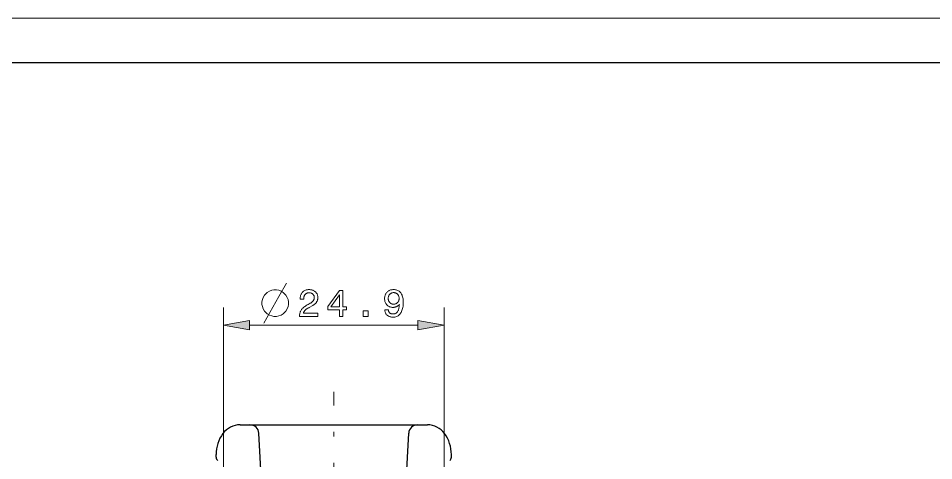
# Model space of a CAD drawing. Extents: x 0 to 297, y 0 to 550.
# Drawn here: x 107.6 to 210.8, y 370.1 to 420 of the extents above; entities that cross this region are included whole.
import ezdxf

# ---------------------------------------------------------------- set-up
doc = ezdxf.new("R2010")
doc.units = 0
doc.linetypes.add('DASHDOT', pattern=[18.5, 12, -3, 0.5, -3])

msp = doc.modelspace()

# ---------------------------------------------------------------- linework, layer by layer
at = {"color": 7, "lineweight": 13}
for p, q in [((0, 420), (297, 420)), ((130.72, 355.62), (130.72, 387.36)), ((155.62, 355.62), (155.62, 387.36))]:
    msp.add_line(p, q, dxfattribs=at)
at = {"color": 7, "lineweight": 30}
for p, q in [((20, 415), (292, 415)), ((132.6, 374.12), (153.73, 374.12))]:
    msp.add_line(p, q, dxfattribs=at)
at = {"color": 7, "lineweight": 13, "ltscale": 0.474779}
msp.add_line((133.67, 385.36), (152.66, 385.36), dxfattribs=at)
at = {"color": 7, "linetype": 'DASHDOT', "lineweight": 13}
msp.add_line((143.17, 357.82), (143.17, 377.84), dxfattribs=at)
at = {"color": 7, "lineweight": 30, "ltscale": 0.472448}
msp.add_line((133.72, 374.12), (152.62, 374.12), dxfattribs=at)
at = {"color": 7, "lineweight": 30, "ltscale": 0.292142}
for p, q in [((135.33, 361.5), (134.72, 373.17)), ((151.01, 361.5), (151.62, 373.17))]:
    msp.add_line(p, q, dxfattribs=at)
at = {"color": 7, "lineweight": 30, "ltscale": 0.007656}
for p, q in [((129.89, 370.47), (129.89, 370.77)), ((156.44, 370.47), (156.44, 370.77))]:
    msp.add_line(p, q, dxfattribs=at)
at = {"color": 7, "lineweight": 13}
for points in [[(136.72, 389.36), (136.42, 389.36), (136.17, 389.31), (135.92, 389.21), (135.67, 389.06), (135.37, 388.76), (135.22, 388.51), (135.12, 388.26), (135.07, 388.01), (135.07, 387.71), (135.12, 387.46), (135.22, 387.21), (135.37, 386.96), (135.67, 386.66), (135.92, 386.51), (136.17, 386.41), (136.42, 386.36), (136.72, 386.36), (136.97, 386.41), (137.22, 386.51), (137.47, 386.66), (137.77, 386.96), (137.92, 387.21), (138.02, 387.46), (138.07, 387.71), (138.07, 388.01), (138.02, 388.26), (137.92, 388.51), (137.77, 388.76), (137.47, 389.06), (137.22, 389.21), (136.97, 389.31)], [(139.31, 386.36), (139.31, 386.37), (139.32, 386.46), (139.32, 386.55), (139.33, 386.63), (139.35, 386.71), (139.37, 386.78), (139.39, 386.86), (139.42, 386.93), (139.45, 386.99), (139.48, 387.06), (139.52, 387.12), (139.57, 387.18), (139.62, 387.24), (139.67, 387.3), (139.74, 387.36), (139.81, 387.41), (139.89, 387.47), (139.97, 387.53), (140.06, 387.59), (140.16, 387.65), (140.27, 387.71), (140.52, 387.85), (140.57, 387.87), (140.61, 387.9), (140.65, 387.93), (140.69, 387.95), (140.72, 387.98), (140.75, 388.01), (140.78, 388.04), (140.81, 388.07), (140.84, 388.1), (140.86, 388.13), (140.88, 388.16), (140.9, 388.19), (140.91, 388.23), (140.93, 388.26), (140.94, 388.3), (140.95, 388.33), (140.95, 388.37), (140.96, 388.41), (140.96, 388.45), (140.96, 388.49), (140.96, 388.54), (140.96, 388.58), (140.95, 388.63), (140.94, 388.67), (140.92, 388.71), (140.9, 388.74), (140.88, 388.78), (140.86, 388.81), (140.83, 388.85), (140.8, 388.88), (140.77, 388.9), (140.73, 388.93), (140.69, 388.95), (140.65, 388.97), (140.61, 388.99), (140.56, 389), (140.52, 389.01), (140.47, 389.02), (140.42, 389.02), (140.36, 389.02), (140.31, 389.02), (140.26, 389.02), (140.21, 389.01), (140.16, 388.99), (140.12, 388.98), (140.08, 388.96), (140.04, 388.93), (140, 388.9), (139.97, 388.87), (139.93, 388.84), (139.9, 388.8), (139.88, 388.76), (139.85, 388.71), (139.83, 388.67), (139.82, 388.62), (139.8, 388.56), (139.79, 388.51), (139.78, 388.45), (139.78, 388.39), (139.78, 388.33), (139.78, 388.29), (139.38, 388.29), (139.38, 388.35), (139.39, 388.44), (139.39, 388.53), (139.41, 388.62), (139.43, 388.7), (139.45, 388.78), (139.48, 388.85), (139.52, 388.92), (139.56, 388.98), (139.6, 389.05), (139.65, 389.1), (139.71, 389.16), (139.77, 389.2), (139.83, 389.25), (139.9, 389.28), (139.97, 389.31), (140.05, 389.34), (140.13, 389.36), (140.21, 389.37), (140.29, 389.38), (140.39, 389.38), (140.47, 389.38), (140.56, 389.37), (140.64, 389.36), (140.71, 389.34), (140.79, 389.32), (140.86, 389.29), (140.92, 389.26), (140.99, 389.22), (141.04, 389.18), (141.1, 389.13), (141.15, 389.08), (141.2, 389.03), (141.24, 388.97), (141.28, 388.91), (141.31, 388.85), (141.33, 388.78), (141.35, 388.71), (141.36, 388.64), (141.37, 388.57), (141.37, 388.49), (141.37, 388.43), (141.37, 388.37), (141.36, 388.31), (141.35, 388.25), (141.33, 388.2), (141.32, 388.14), (141.3, 388.09), (141.27, 388.04), (141.24, 387.99), (141.21, 387.94), (141.18, 387.9), (141.14, 387.85), (141.1, 387.81), (141.06, 387.77), (141.01, 387.73), (140.96, 387.69), (140.91, 387.65), (140.85, 387.61), (140.79, 387.58), (140.72, 387.54), (140.47, 387.41), (140.4, 387.37), (140.34, 387.34), (140.27, 387.3), (140.22, 387.27), (140.16, 387.23), (140.11, 387.2), (140.07, 387.17), (140.03, 387.13), (139.99, 387.1), (139.95, 387.07), (139.92, 387.04), (139.9, 387.01), (139.87, 386.98), (139.85, 386.95), (139.82, 386.91), (139.8, 386.88), (139.79, 386.84), (139.77, 386.81), (139.76, 386.77), (139.75, 386.73), (141.37, 386.73), (141.37, 386.36)], [(143.8, 386.36), (143.8, 387.1), (142.49, 387.1), (142.49, 387.48), (143.8, 389.29), (144.19, 389.29), (144.19, 387.45), (144.62, 387.45), (144.62, 387.1), (144.19, 387.1), (144.19, 386.36)], [(148.93, 387.1), (149.32, 387.1), (149.33, 387.06), (149.33, 387.02), (149.34, 386.98), (149.35, 386.94), (149.37, 386.9), (149.38, 386.87), (149.4, 386.84), (149.42, 386.81), (149.45, 386.78), (149.47, 386.75), (149.5, 386.73), (149.54, 386.71), (149.57, 386.69), (149.61, 386.67), (149.64, 386.66), (149.68, 386.65), (149.72, 386.64), (149.77, 386.63), (149.81, 386.63), (149.86, 386.63), (149.93, 386.63), (149.99, 386.64), (150.05, 386.65), (150.1, 386.67), (150.15, 386.69), (150.2, 386.72), (150.25, 386.76), (150.29, 386.8), (150.33, 386.84), (150.37, 386.89), (150.4, 386.95), (150.43, 387.01), (150.46, 387.08), (150.48, 387.15), (150.5, 387.23), (150.52, 387.32), (150.54, 387.41), (150.55, 387.5), (150.56, 387.61), (150.57, 387.71), (150.54, 387.68), (150.52, 387.65), (150.49, 387.62), (150.46, 387.59), (150.43, 387.57), (150.4, 387.54), (150.37, 387.52), (150.33, 387.5), (150.3, 387.48), (150.26, 387.46), (150.23, 387.45), (150.19, 387.43), (150.15, 387.42), (150.11, 387.41), (150.07, 387.4), (150.03, 387.39), (149.99, 387.39), (149.95, 387.38), (149.9, 387.38), (149.86, 387.38), (149.77, 387.38), (149.69, 387.39), (149.62, 387.4), (149.54, 387.42), (149.47, 387.45), (149.4, 387.48), (149.34, 387.51), (149.28, 387.55), (149.22, 387.6), (149.17, 387.65), (149.12, 387.71), (149.07, 387.77), (149.03, 387.83), (149, 387.9), (148.97, 387.97), (148.94, 388.04), (148.92, 388.12), (148.91, 388.2), (148.9, 388.29), (148.9, 388.37), (148.9, 388.46), (148.91, 388.55), (148.93, 388.63), (148.95, 388.71), (148.97, 388.78), (149, 388.85), (149.04, 388.92), (149.08, 388.98), (149.13, 389.04), (149.18, 389.1), (149.24, 389.15), (149.3, 389.2), (149.37, 389.24), (149.43, 389.28), (149.51, 389.31), (149.58, 389.34), (149.66, 389.36), (149.74, 389.37), (149.83, 389.38), (149.92, 389.38), (150.02, 389.38), (150.12, 389.37), (150.21, 389.35), (150.3, 389.32), (150.38, 389.29), (150.46, 389.25), (150.53, 389.2), (150.6, 389.15), (150.66, 389.09), (150.72, 389.02), (150.78, 388.94), (150.82, 388.86), (150.87, 388.77), (150.9, 388.67), (150.93, 388.57), (150.96, 388.46), (150.98, 388.35), (150.99, 388.23), (151, 388.1), (151, 387.96), (151, 387.81), (150.99, 387.65), (150.98, 387.51), (150.95, 387.37), (150.93, 387.25), (150.9, 387.12), (150.86, 387.01), (150.81, 386.9), (150.76, 386.81), (150.71, 386.71), (150.64, 386.63), (150.58, 386.56), (150.5, 386.49), (150.43, 386.43), (150.34, 386.39), (150.26, 386.35), (150.16, 386.31), (150.07, 386.29), (149.97, 386.28), (149.86, 386.28), (149.77, 386.28), (149.69, 386.28), (149.62, 386.3), (149.54, 386.31), (149.47, 386.33), (149.41, 386.36), (149.35, 386.39), (149.29, 386.42), (149.23, 386.46), (149.18, 386.5), (149.13, 386.55), (149.09, 386.6), (149.05, 386.65), (149.02, 386.71), (148.99, 386.76), (148.97, 386.83), (148.95, 386.89), (148.94, 386.96), (148.93, 387.03)], [(142.85, 387.45), (143.8, 387.45), (143.8, 388.79)], [(149.32, 388.38), (149.32, 388.32), (149.32, 388.27), (149.33, 388.21), (149.34, 388.16), (149.36, 388.12), (149.38, 388.07), (149.4, 388.03), (149.42, 387.99), (149.45, 387.95), (149.48, 387.91), (149.51, 387.88), (149.55, 387.85), (149.59, 387.82), (149.62, 387.8), (149.67, 387.78), (149.71, 387.77), (149.76, 387.75), (149.8, 387.75), (149.85, 387.74), (149.91, 387.74), (149.96, 387.74), (150.02, 387.75), (150.07, 387.75), (150.12, 387.77), (150.17, 387.78), (150.21, 387.8), (150.26, 387.82), (150.3, 387.85), (150.33, 387.88), (150.37, 387.91), (150.4, 387.95), (150.43, 387.98), (150.45, 388.02), (150.48, 388.07), (150.49, 388.11), (150.51, 388.16), (150.52, 388.21), (150.53, 388.27), (150.53, 388.32), (150.54, 388.38), (150.53, 388.44), (150.53, 388.5), (150.52, 388.55), (150.51, 388.6), (150.49, 388.65), (150.48, 388.7), (150.45, 388.74), (150.43, 388.79), (150.4, 388.82), (150.37, 388.86), (150.33, 388.9), (150.3, 388.93), (150.26, 388.95), (150.22, 388.98), (150.17, 388.99), (150.13, 389.01), (150.08, 389.02), (150.03, 389.03), (149.97, 389.04), (149.92, 389.04), (149.87, 389.04), (149.81, 389.03), (149.77, 389.02), (149.72, 389.01), (149.67, 388.99), (149.63, 388.97), (149.59, 388.95), (149.55, 388.92), (149.52, 388.89), (149.48, 388.86), (149.45, 388.82), (149.42, 388.78), (149.4, 388.74), (149.38, 388.69), (149.36, 388.65), (149.34, 388.6), (149.33, 388.55), (149.32, 388.49), (149.32, 388.44)], [(146.47, 386.36), (146.47, 387), (147.06, 387), (147.06, 386.36)], [(133.67, 385.88), (130.72, 385.36), (133.67, 384.84)], [(152.66, 384.84), (155.62, 385.36), (152.66, 385.88)]]:
    msp.add_lwpolyline(points, close=True, dxfattribs=at)
msp.add_lwpolyline([(135.27, 385.61), (136.97, 388.61), (137.82, 390.11)], dxfattribs=at)
at = {"color": 7, "lineweight": 30}
for centre, radius, start, end in [((132.6, 371.72), 2.4, 90, 143.5764), ((133.72, 373.12), 1, 3, 90), ((152.62, 373.12), 1, 90, 177), ((153.73, 371.72), 2.4, 36.4236, 90), ((133.89, 370.77), 4, 143.5766, 179.9998), ((152.44, 370.77), 4, 0.0001, 36.4234), ((130.39, 370.47), 0.5, 180, 231.6335), ((155.94, 370.47), 0.5, 308.3665, 360)]:
    msp.add_arc(centre, radius, start, end, dxfattribs=at)
at = {"color": 7, "lineweight": 13}
for points in [[(133.67, 385.88), (130.72, 385.36), (133.67, 385.88), (133.67, 384.84)], [(152.66, 384.84), (155.62, 385.36), (152.66, 384.84), (152.66, 385.88)]]:
    msp.add_solid(points, dxfattribs=at)

doc.saveas('drawing.dxf')
